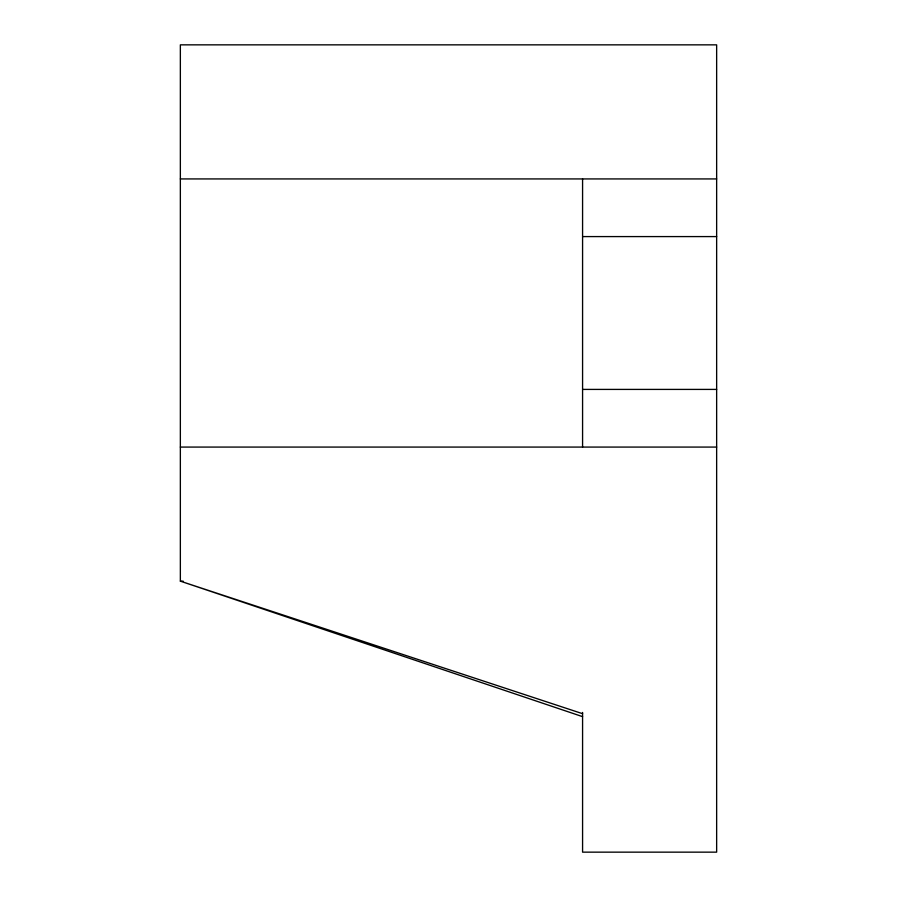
<?xml version="1.0" encoding="UTF-8"?>
<svg xmlns="http://www.w3.org/2000/svg" width="897" height="897" viewBox="0 0 897 897"><rect width="100%" height="100%" fill="white"/><g stroke="black" fill="none" stroke-linecap="round" stroke-linejoin="round"><path stroke-width="1.35" d="M180.353 178.929L716.647 178.929M582.579 236.584L716.647 236.584M582.579 389.41L716.647 389.41M180.353 447.076L716.647 447.076M183.156 581.155L180.353 581.155L180.353 44.85L716.647 44.85L716.647 852.15L582.579 852.15L582.579 712.465M582.579 713.687L180.353 581.155L582.579 716.647M582.579 178.929L582.579 447.076"/></g></svg>
